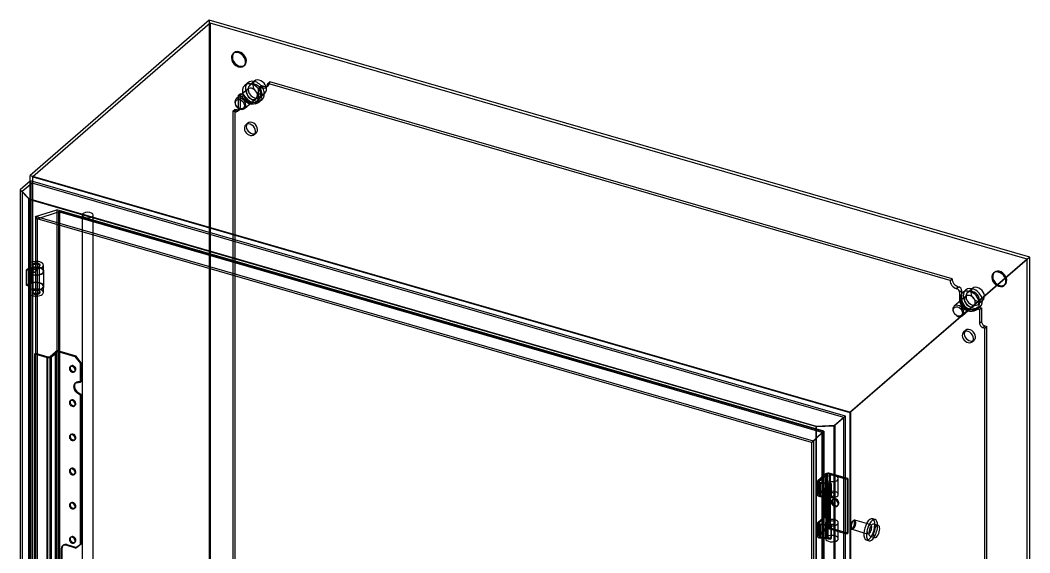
# Model space of a CAD drawing. Extents: x -120 to 520, y -773 to 0.
# Drawn here: x -120 to 520, y -337 to 0 of the extents above; entities that cross this region are included whole.
import ezdxf

# ---------------------------------------------------------------- set-up
doc = ezdxf.new("R2010")
doc.units = 0
doc.layers.add('HIDDEN', color=7, linetype='CONTINUOUS')
doc.layers.add('THICK', color=7, linetype='CONTINUOUS')

msp = doc.modelspace()

# ---------------------------------------------------------------- linework, layer by layer
at = {"layer": 'HIDDEN'}
for p, q in [((0, 0), (0, -519.62)), ((0.44, -1.86), (-111.86, -99.11)), ((0.44, -1.86), (0.44, -134.65)), ((517.98, -151.26), (0.44, -1.86)), ((15.68, -20.66), (15.08, -21.18)), ((21.82, -28.97), (22.42, -28.45)), ((24.36, -43.59), (17.1, -49.88)), ((24.29, -39.68), (22.39, -41.32)), ((28.6, -38.59), (25.6, -41.19)), ((30.92, -44), (32.17, -42.92)), ((30.92, -44), (30.92, -49.2)), ((32.59, -41.91), (31.34, -42.99)), ((32.17, -42.92), (32.17, -44.99)), ((32.65, -42.77), (33.9, -41.69)), ((33.09, -42.89), (32.65, -42.77)), ((33.09, -42.89), (34.34, -41.81)), ((34.34, -41.81), (33.9, -41.69)), ((36.03, -42.4), (37.28, -41.32)), ((36.98, -40.12), (38.23, -39.04)), ((469.13, -164.87), (36.98, -40.12)), ((470.38, -163.79), (38.23, -39.04)), ((18.36, -47.74), (19.61, -46.65)), ((18.36, -47.74), (18.36, -56.4)), ((20.54, -48.37), (18.36, -47.74)), ((21.31, -47.14), (19.61, -46.65)), ((19.61, -46.65), (19.61, -55.31)), ((20.54, -48.37), (21.79, -47.28)), ((22.05, -50.31), (20.54, -48.37)), ((21.79, -47.28), (21.31, -47.14)), ((23.3, -49.23), (21.79, -47.28)), ((22.05, -50.31), (23.3, -49.23)), ((22.33, -55.93), (29.59, -49.64)), ((29.65, -52.23), (30.9, -51.15)), ((30.92, -49.2), (32.17, -48.11)), ((31.56, -51.91), (33.46, -50.26)), ((32.15, -48.75), (35.15, -46.15)), ((32.17, -44.99), (32.17, -48.11)), ((14.9, -57.56), (16.15, -56.48)), ((17.45, -56.85), (16.15, -56.48)), ((16.15, -56.48), (16.15, -485.16)), ((16.2, -57.94), (17.45, -56.85)), ((17.84, -57.66), (19.09, -56.58)), ((18.36, -56.4), (19.61, -55.31)), ((14.9, -57.56), (14.9, -138.82)), ((16.2, -57.94), (14.9, -57.56)), ((24.29, -65.17), (23.04, -66.25)), ((28.41, -72.45), (29.66, -71.36)), ((-113.5, -153.76), (-113.5, -102.03)), ((-113.27, -101.82), (-113.27, -617.98)), ((-111.86, -99.11), (405.68, -248.51)), ((-111.86, -616.65), (-111.86, -99.11)), ((-112.23, -103.16), (-118.42, -108.52)), ((-118.42, -108.52), (-113.68, -113.6)), ((-118.42, -108.52), (-118.42, -622.6)), ((401.84, -251.56), (-112.23, -103.16)), ((-112.23, -103.16), (-112.23, -153.15)), ((-113.68, -113.6), (384.5, -257.41)), ((-113.68, -113.6), (-113.68, -627.67)), ((-109.98, -124.38), (-96.61, -120.06)), ((-109.07, -125.79), (-95.55, -121.42)), ((-80.52, -124.7), (-96.61, -120.06)), ((-96.61, -120.06), (-96.61, -605.9)), ((-94.95, -120.9), (-95.55, -121.42)), ((388.17, -261.06), (-95.55, -121.42)), ((-95.55, -121.42), (-95.55, -129.69)), ((388.77, -260.54), (-94.95, -120.9)), ((-94.95, -120.9), (-94.95, -129.87)), ((382.59, -266.57), (-109.98, -124.38)), ((-109.07, -125.79), (-109.98, -124.38)), ((-109.98, -124.38), (-109.98, -210.91)), ((381.46, -267.4), (-109.07, -125.79)), ((-109.07, -125.79), (-109.07, -211.17)), ((-80.52, -123.37), (-80.52, -134.04)), ((-73.52, -126.72), (-80.52, -124.7)), ((-73.52, -136.06), (-73.52, -123.37)), ((389.23, -260.31), (-73.52, -126.72)), ((-95.55, -129.69), (-95.55, -209.43)), ((-94.95, -129.87), (-94.95, -209.49)), ((-80.52, -134.04), (-80.52, -370.96)), ((-73.52, -375.33), (-73.52, -136.06)), ((0.44, -134.65), (0.44, -519.4)), ((14.9, -138.82), (14.9, -486.24)), ((-112.23, -153.15), (-112.23, -156.84)), ((517.98, -151.26), (405.68, -248.51)), ((517.98, -668.8), (517.98, -151.26)), ((-115.73, -158.07), (-114.36, -156.88)), ((-115.73, -167.94), (-115.73, -158.07)), ((-115.73, -158.07), (-114.36, -158.47)), ((-114.71, -159), (-114.71, -168.53)), ((-114.36, -158.81), (-114.67, -158.72)), ((-114.67, -158.72), (-114.67, -168.25)), ((-114.36, -155.1), (-114.36, -159)), ((-114.36, -156.88), (-113.73, -156.34)), ((-114.36, -158.47), (-114.34, -158.47)), ((-114.34, -158.82), (-114.36, -158.81)), ((-114.34, -158.47), (-114.34, -158.82)), ((-113.73, -156.34), (-113.73, -166.21)), ((-112.34, -156.74), (-113.73, -156.34)), ((-113.5, -156.4), (-113.5, -153.76)), ((-113.5, -170.16), (-113.5, -156.4)), ((-112.67, -156.99), (-112.34, -157.09)), ((-112.67, -166.52), (-112.67, -156.99)), ((-112.34, -157.09), (-112.34, -156.74)), ((-112.23, -156.84), (-112.23, -170.69)), ((-111.83, -155.85), (-111.42, -156.14)), ((-111.81, -155.54), (-111.81, -158.65)), ((-111.81, -159), (-111.81, -171.99)), ((-111.26, -159.71), (-111.26, -159.36)), ((-111.26, -159.36), (-110.71, -159.52)), ((-110.71, -159.87), (-111.26, -159.71)), ((-109.98, -158.89), (-110.71, -159.52)), ((-109.98, -159.24), (-110.71, -159.87)), ((-110.71, -159.52), (-110.71, -159.87)), ((-108.71, -157.79), (-109.98, -158.89)), ((-108.71, -158.13), (-109.98, -159.24)), ((-109.26, -157.63), (-109.26, -157.97)), ((-108.71, -157.79), (-109.26, -157.63)), ((-109.26, -157.97), (-108.71, -158.13)), ((-108.71, -158.13), (-108.71, -157.79)), ((-107.99, -156.14), (-107.58, -155.85)), ((-107.61, -171.99), (-107.61, -155.54)), ((-105.06, -159), (-105.06, -155.1)), ((-104.71, -168.53), (-104.71, -159)), ((497.19, -159.66), (496.59, -160.18)), ((-115.73, -167.94), (-113.73, -166.21)), ((-113.73, -166.21), (-112.67, -166.52)), ((469.13, -164.87), (470.38, -163.79)), ((-114.71, -168.24), (-115.73, -167.94)), ((-114.67, -168.25), (-114.71, -168.24)), ((-114.36, -168.53), (-114.36, -169.45)), ((-114.36, -169.45), (-114.36, -172.42)), ((-113.5, -173.77), (-113.5, -170.16)), ((-112.23, -170.69), (-112.23, -174.38)), ((-111.42, -171.38), (-111.83, -171.67)), ((-107.58, -171.67), (-107.99, -171.38)), ((-105.06, -169.45), (-105.06, -168.53)), ((-105.06, -172.42), (-105.06, -169.45)), ((473.03, -169.89), (474.28, -168.81)), ((473.03, -169.89), (473.46, -170.02)), ((473.46, -170.02), (474.71, -168.94)), ((474.28, -168.81), (474.71, -168.94)), ((475.19, -172.25), (476.44, -171.17)), ((475.19, -172.25), (475.19, -177.45)), ((476.44, -171.17), (476.44, -173.24)), ((478.96, -170.93), (477.06, -172.57)), ((483.27, -169.84), (480.27, -172.44)), ((503.33, -167.97), (503.93, -167.45)), ((-113.5, -553.86), (-113.5, -173.77)), ((-112.23, -174.38), (-112.23, -553.25)), ((479.02, -174.84), (471.76, -181.13)), ((475.19, -177.45), (476.44, -176.36)), ((476.44, -173.24), (476.44, -176.36)), ((486.81, -180), (489.81, -177.4)), ((477, -187.18), (484.26, -180.89)), ((484.06, -183.68), (485.31, -182.6)), ((484.06, -183.68), (485.57, -182.61)), ((485.31, -182.6), (486.82, -181.53)), ((485.57, -182.61), (486.82, -181.53)), ((485.57, -182.61), (487.75, -183.24)), ((486.22, -183.16), (488.12, -181.51)), ((486.82, -181.53), (487.3, -181.66)), ((487.3, -181.66), (489, -182.15)), ((487.75, -183.24), (489, -182.15)), ((487.75, -183.24), (487.75, -191.9)), ((489, -182.15), (489, -190.81)), ((487.75, -191.9), (489, -190.81)), ((478.96, -196.42), (477.71, -197.5)), ((489.92, -194.69), (491.17, -193.6)), ((489.92, -194.69), (491.21, -195.06)), ((491.17, -193.6), (492.46, -193.98)), ((491.21, -195.06), (492.46, -193.98)), ((491.21, -623.74), (491.21, -195.06)), ((492.46, -622.66), (492.46, -193.98)), ((483.07, -203.7), (484.32, -202.61)), ((-110.04, -210.89), (-110.54, -211.33)), ((-110.04, -210.89), (-102.25, -213.14)), ((-110.04, -531.32), (-110.04, -210.89)), ((-109.98, -210.91), (-109.98, -616.95)), ((-100.88, -212.96), (-97.38, -209.93)), ((-100.02, -213.21), (-96.52, -210.18)), ((-97.38, -530.36), (-97.38, -209.93)), ((-96.52, -530.61), (-96.52, -210.18)), ((-95.55, -209.43), (-95.55, -530.36)), ((-95.15, -210), (-85.11, -212.9)), ((-95.15, -530.43), (-95.15, -210)), ((-94.95, -209.49), (-94.95, -530.48)), ((-94.65, -209.56), (-84.61, -212.46)), ((-94.65, -529.99), (-94.65, -209.56)), ((-110.54, -211.33), (-102.75, -213.58)), ((-110.54, -531.76), (-110.54, -211.33)), ((-109.07, -211.17), (-109.07, -616.33)), ((-102.75, -534.01), (-102.75, -213.58)), ((-102.25, -533.57), (-102.25, -213.14)), ((-100.88, -533.39), (-100.88, -212.96)), ((-100.02, -533.64), (-100.02, -213.21)), ((-85.11, -212.9), (-84.61, -212.46)), ((-85.11, -212.9), (-81.64, -217.36)), ((-81.14, -216.93), (-84.61, -212.46)), ((-81.64, -217.36), (-81.14, -216.93)), ((-81.64, -229.27), (-81.64, -217.36)), ((-81.14, -228.84), (-81.14, -216.93)), ((-87.71, -219.04), (-88.21, -219.47)), ((-85.46, -222.64), (-84.96, -222.21)), ((-84.63, -229.68), (-85.13, -230.11)), ((-83.83, -229.55), (-83.33, -229.12)), ((-83.83, -229.55), (-81.64, -229.27)), ((-81.14, -228.84), (-83.33, -229.12)), ((-81.64, -229.27), (-81.14, -228.84)), ((-83.83, -235.95), (-83.33, -235.52)), ((-81.64, -237.49), (-83.83, -235.95)), ((-83.33, -235.52), (-81.14, -237.06)), ((-87.71, -240.69), (-88.21, -241.12)), ((-81.64, -237.49), (-81.14, -237.06)), ((-81.64, -332.11), (-81.64, -237.49)), ((-81.14, -331.68), (-81.14, -237.06)), ((-85.46, -244.29), (-84.96, -243.86)), ((405.68, -248.51), (405.68, -766.05)), ((401.84, -251.56), (395.66, -256.92)), ((401.84, -765.64), (401.84, -251.56)), ((381.46, -267.4), (388.17, -261.06)), ((382.59, -266.57), (389.23, -260.31)), ((384.5, -257.41), (395.66, -256.92)), ((384.5, -771.48), (384.5, -257.41)), ((388.77, -260.54), (388.17, -261.06)), ((388.17, -744.78), (388.17, -261.06)), ((388.77, -744.26), (388.77, -260.54)), ((389.23, -260.31), (389.23, -288.35)), ((395.66, -771), (395.66, -256.92)), ((-87.71, -262.34), (-88.21, -262.77)), ((-85.46, -265.95), (-84.96, -265.51)), ((381.46, -267.4), (382.59, -266.57)), ((381.46, -267.4), (381.46, -757.93)), ((382.59, -266.57), (382.59, -759.15)), ((-87.71, -283.99), (-88.21, -284.42)), ((-85.46, -287.6), (-84.96, -287.16)), ((390.39, -287.35), (385.3, -291.76)), ((386.16, -292.01), (391.26, -287.6)), ((390.39, -287.35), (390.39, -321.99)), ((391.26, -287.6), (391.26, -288.92)), ((392.62, -287.41), (396.32, -288.48)), ((392.62, -287.41), (392.62, -288.4)), ((393.12, -286.98), (393.12, -288.3)), ((402.88, -289.8), (393.12, -286.98)), ((385.03, -292.26), (385.03, -300.66)), ((385.3, -291.76), (385.3, -300.16)), ((386.03, -292.26), (386.03, -300.66)), ((386.16, -292.01), (386.16, -292.51)), ((386.16, -292.51), (386.16, -300.41)), ((386.65, -293.24), (393.56, -293.91)), ((386.65, -293.24), (386.65, -301.64)), ((391.15, -293.17), (386.84, -292.75)), ((386.84, -292.75), (386.84, -301.15)), ((389.23, -288.35), (389.23, -292.98)), ((389.23, -292.98), (389.23, -297.75)), ((390.32, -290.21), (390.32, -293.09)), ((390.32, -293.09), (390.32, -300.34)), ((390.86, -292.94), (391.72, -292.69)), ((390.86, -292.94), (390.86, -293.14)), ((390.86, -293.14), (390.86, -301.34)), ((393.75, -293.42), (391.15, -293.17)), ((391.26, -288.92), (391.26, -301.23)), ((391.72, -292.69), (391.72, -301.09)), ((392.62, -288.4), (392.62, -301.58)), ((393.12, -288.3), (393.12, -301.72)), ((393.56, -293.91), (393.56, -302.31)), ((393.75, -293.42), (393.75, -301.82)), ((396.32, -288.48), (402.88, -290.37)), ((398.32, -300.34), (398.32, -290.21)), ((389.8, -296.26), (385.3, -300.16)), ((386.16, -300.41), (390.32, -296.81)), ((389.23, -297.75), (389.23, -301.89)), ((389.8, -297.26), (389.8, -296.26)), ((389.8, -296.26), (390.66, -296.51)), ((389.8, -301.94), (389.8, -297.26)), ((390.32, -296.81), (390.66, -296.51)), ((390.66, -296.51), (390.66, -301.15)), ((392.22, -300.34), (392.22, -301.41)), ((396.42, -302.05), (396.42, -300.34)), ((-87.71, -305.64), (-88.21, -306.07)), ((386.65, -301.64), (393.56, -302.31)), ((393.75, -301.82), (386.84, -301.15)), ((389.23, -301.89), (389.23, -314.59)), ((389.8, -314.1), (389.8, -301.94)), ((390.66, -301.15), (390.66, -302.03)), ((390.66, -302.03), (390.66, -314.35)), ((390.86, -301.34), (391.72, -301.09)), ((391.26, -301.23), (391.26, -302.09)), ((391.26, -302.09), (391.26, -316.9)), ((392.22, -301.41), (392.22, -302.18)), ((392.22, -302.18), (392.22, -318.18)), ((392.62, -301.58), (392.62, -302.22)), ((392.62, -302.22), (392.62, -316.37)), ((393.12, -301.72), (393.12, -302.27)), ((393.12, -302.27), (393.12, -316.28)), ((394.95, -303.41), (394.45, -303.84)), ((396.42, -318.18), (396.42, -302.05)), ((-85.46, -309.25), (-84.96, -308.81)), ((397.73, -307.62), (398.23, -307.19)), ((385.03, -318.5), (385.03, -326.9)), ((385.3, -318), (389.8, -314.1)), ((385.3, -318), (385.3, -326.4)), ((386.03, -318.5), (386.03, -326.9)), ((390.66, -314.35), (386.16, -318.25)), ((386.16, -318.25), (386.16, -318.75)), ((386.16, -318.75), (386.16, -326.65)), ((393.56, -320.15), (386.65, -319.48)), ((386.65, -319.48), (386.65, -327.88)), ((386.84, -318.99), (393.75, -319.66)), ((386.84, -318.99), (386.84, -327.39)), ((389.23, -314.59), (389.23, -319.22)), ((389.23, -319.22), (389.23, -324)), ((390.66, -314.35), (389.8, -314.1)), ((390.32, -318.18), (390.32, -319.33)), ((390.32, -319.33), (390.32, -328.24)), ((391.72, -318.93), (390.86, -319.18)), ((390.86, -319.18), (390.86, -319.38)), ((390.86, -319.38), (390.86, -327.58)), ((391.26, -316.9), (391.26, -319.42)), ((391.26, -319.42), (391.26, -322.24)), ((391.72, -318.93), (391.72, -319.46)), ((391.72, -319.46), (391.72, -327.33)), ((392.62, -316.37), (392.62, -319.55)), ((392.62, -319.55), (392.62, -322.05)), ((393.12, -316.28), (393.12, -319.6)), ((393.12, -319.6), (393.12, -321.62)), ((393.75, -319.66), (393.75, -328.06)), ((398.32, -328.32), (398.32, -318.18)), ((408.02, -316.83), (407.53, -317.18)), ((416.19, -318.8), (408.72, -316.65)), ((418.82, -319.56), (416.19, -318.8)), ((421.66, -316.22), (419.93, -315.72)), ((423.69, -319.93), (420.83, -319.1)), ((390.39, -321.99), (385.3, -326.4)), ((386.16, -326.65), (390.32, -323.05)), ((389.23, -324), (389.23, -328.13)), ((390.32, -323.05), (391.26, -322.24)), ((392.62, -322.05), (393.75, -322.38)), ((404.38, -324.87), (393.12, -321.62)), ((393.56, -320.15), (393.56, -328.55)), ((393.75, -322.38), (398.32, -323.7)), ((398.32, -323.7), (402.88, -325.01)), ((406.33, -321.33), (406.56, -321.89)), ((407.06, -322.41), (414.52, -324.57)), ((414.52, -324.57), (417.15, -325.33)), ((-92.53, -332.47), (-93.03, -332.9)), ((-90.73, -332.51), (-90.23, -332.08)), ((-90.23, -332.08), (-84.17, -333.83)), ((-87.71, -327.29), (-88.21, -327.72)), ((-85.46, -330.9), (-84.96, -330.46)), ((-81.64, -332.11), (-84.67, -334.26)), ((-84.17, -333.83), (-81.14, -331.68)), ((-81.64, -332.11), (-81.14, -331.68)), ((386.65, -327.88), (393.56, -328.55)), ((391.15, -327.81), (386.84, -327.39)), ((389.23, -328.13), (389.23, -688.46)), ((390.32, -328.24), (390.32, -328.32)), ((390.86, -327.58), (391.72, -327.33)), ((393.75, -328.06), (391.15, -327.81)), ((416.04, -329.17), (417.78, -329.67)), ((418.61, -326.79), (421.47, -327.61)), ((-93.77, -334.67), (-93.27, -334.24)), ((-93.77, -334.67), (-93.77, -406.55)), ((-93.27, -406.12), (-93.27, -334.24)), ((-84.67, -334.26), (-90.73, -332.51)), ((-84.67, -334.26), (-84.17, -333.83))]:
    msp.add_line(p, q, dxfattribs=at)
for centre, major_axis, ratio, start_param, end_param in [((18.45, -25.07), (3.37, -3.89), 0.75, 3.141593, 3.855317), ((18.45, -25.07), (3.37, -3.89), 0.75, -2.427868, 0), ((19.05, -24.55), (3.37, -3.89), 0.75, -3.038663, -2.427868), ((19.05, -24.55), (3.37, -3.89), 0.75, -2.427868, -0.102929), ((18.45, -25.07), (3.37, -3.89), 0.75, 0, 3.141593), ((19.05, -24.55), (3.37, -3.89), 0.75, -3.141593, -3.038663), ((19.05, -24.55), (3.37, -3.89), 0.75, 0, 3.141593), ((19.05, -24.55), (3.37, -3.89), 0.75, -0.102929, 0), ((28.88, -44.97), (4.58, -5.29), 0.75, 0, 3.141593), ((31.88, -42.37), (3.27, -3.78), 0.75, 0, 3.141593), ((26.98, -46.61), (4.58, -5.29), 0.75, 3.141593, 4.220524), ((26.98, -46.61), (4.58, -5.29), 0.75, 1.254824, 3.141593), ((28.88, -44.97), (4.58, -5.29), 0.75, 3.141593, 3.855317), ((28.88, -44.97), (4.58, -5.29), 0.75, -2.427868, 0), ((26.98, -46.61), (2.62, -3.02), 0.75, 3.141593, 3.855317), ((26.98, -46.61), (2.62, -3.02), 0.75, 0, 3.141593), ((28.88, -44.97), (3.27, -3.78), 0.75, -3.141593, -2.427868), ((28.88, -44.97), (3.27, -3.78), 0.75, -2.427868, 0), ((28.88, -44.97), (3.27, -3.78), 0.75, 0, 3.141593), ((31.88, -42.37), (3.27, -3.78), 0.75, 3.141593, 3.855317), ((31.88, -42.37), (3.27, -3.78), 0.75, -2.427868, 0), ((32.65, -44.5), (-1.31, 1.51), 0.75, 0, 0.713724), ((32.65, -44.5), (-1.31, 1.51), 0.75, -0.857072, 0), ((33.9, -43.42), (-1.31, 1.51), 0.75, 0, 0.713724), ((33.9, -43.42), (-1.31, 1.51), 0.75, -0.857072, 0), ((33.09, -39), (-2.95, 3.4), 0.75, 2.284521, 3.141593), ((34.34, -37.91), (-2.95, 3.4), 0.75, 2.284521, 3.141593), ((33.09, -39), (-2.95, 3.4), 0.75, -3.141593, -2.427868), ((34.34, -37.91), (-2.95, 3.4), 0.75, -3.141593, -2.427868), ((19.71, -52.9), (2.62, -3.02), 0.75, -3.141593, -2.427868), ((19.71, -52.9), (2.62, -3.02), 0.75, 0, 3.141593), ((26.98, -46.61), (4.58, -5.29), 0.75, -2.062661, 0), ((25.73, -47.7), (-3.93, 4.54), 0.75, 1.499123, 3.141593), ((26.98, -46.61), (-3.93, 4.54), 0.75, 1.499123, 3.141593), ((26.98, -46.61), (2.62, -3.02), 0.75, -2.427868, 0), ((25.73, -47.7), (-3.93, 4.54), 0.75, 3.141593, 3.855317), ((26.98, -46.61), (-3.93, 4.54), 0.75, -3.141593, -2.427868), ((26.98, -46.61), (4.58, -5.29), 0.75, 0, 1.254824), ((19.71, -52.9), (2.62, -3.02), 0.75, -2.427868, 0), ((17.45, -54.69), (-1.64, 1.89), 0.75, 2.284521, 3.141593), ((16.2, -55.77), (-1.64, 1.89), 0.75, -3.141593, -2.427868), ((17.45, -54.69), (-1.64, 1.89), 0.75, 3.141593, 3.855317), ((16.2, -55.77), (-1.64, 1.89), 0.75, 2.284521, 3.141593), ((25.73, -69.35), (-2.68, 3.1), 0.75, 0, 3.141593), ((25.73, -69.35), (-2.68, 3.1), 0.75, -2.427868, 0), ((26.98, -68.26), (-2.68, 3.1), 0.75, 0, 3.141593), ((26.98, -68.26), (-2.68, 3.1), 0.75, -2.427868, 0), ((26.98, -68.26), (-2.68, 3.1), 0.75, -3.141593, -2.427868), ((25.73, -69.35), (-2.68, 3.1), 0.75, -3.141593, -2.427868), ((-77.02, -123.37), (-3.5, 0), 0.5, 3.141593, 6.283185), ((-77.02, -123.37), (-3.5, 0), 0.5, 0, 2.617994), ((-77.02, -123.37), (-3.5, 0), 0.5, 2.617994, 3.141593), ((-109.71, -155.1), (-4.65, 0), 0.5, -1.511945, 0), ((-109.71, -155.1), (-4.65, 0), 0.5, -3.141593, -1.511945), ((-109.71, -159), (-5, 0), 0.5, -0.112082, 0), ((-109.71, -159), (-5, 0), 0.5, 0, 1.516069), ((-109.71, -155.1), (-4.65, 0), 0.5, 0, 1.047198), ((-109.71, -159), (-4.65, 0), 0.5, -0.078987, 0), ((-109.71, -159), (-4.65, 0), 0.5, 0, 1.511945), ((-109.71, -158.65), (4.65, 0), 0.5, 2.173382, 3.062606), ((-109.71, -159), (-5, 0), 0.5, -1.516069, -0.935116), ((-109.71, -155.1), (-2.6, 0), 0.5, -1.465409, 0.61548), ((-109.71, -159), (-4.65, 0), 0.5, -3.141593, -0.968211), ((-109.71, -155.1), (-4.65, 0), 0.5, 1.047198, 1.511945), ((-109.71, -155.1), (-2.6, 0), 0.5, 0.61548, 1.047198), ((-109.71, -155.54), (-2.1, 0), 0.5, -1.440188, 0), ((-109.71, -155.54), (-2.1, 0), 0.5, 0, 0.455472), ((-109.71, -158.65), (-2.1, 0), 0.5, -1.440188, 0), ((-109.71, -159), (-2.1, 0), 0.5, -1.78455, 0), ((-109.71, -158.65), (-2.1, 0), 0.5, 0, 0.737353), ((-109.71, -159), (-2.1, 0), 0.5, 0, 0.737353), ((-109.71, -155.54), (-2.1, 0), 0.5, 0.455472, 0.61548), ((-109.71, -155.54), (-2.1, 0), 0.5, 0.61548, 1.047198), ((-109.71, -155.1), (-2.6, 0), 0.5, 1.047198, 1.465409), ((-109.71, -155.54), (-2.1, 0), 0.5, 1.047198, 2.526113), ((-109.71, -155.1), (-2.6, 0), 0.5, 2.526113, 4.817776), ((-109.71, -155.54), (-2.1, 0), 0.5, -3.141593, -1.440188), ((-109.71, -155.1), (-4.65, 0), 0.5, 1.511945, 3.141593), ((-109.71, -155.1), (-2.6, 0), 0.5, 1.465409, 2.526113), ((-109.71, -159), (-5, 0), 0.5, -2.765209, -1.516069), ((-109.71, -158.65), (-2.1, 0), 0.5, -1.78455, -1.440188), ((-109.71, -159), (-4.65, 0), 0.5, 1.511945, 3.141593), ((-109.71, -159), (-5, 0), 0.5, 1.516069, 3.141593), ((-109.71, -155.54), (-2.1, 0), 0.5, 2.526113, 2.686121), ((-109.71, -155.54), (-2.1, 0), 0.5, 2.686121, 3.141593), ((-109.71, -159), (-5, 0), 0.5, -3.141593, -2.765209), ((499.96, -164.07), (3.37, -3.89), 0.75, 0, 3.141593), ((500.56, -163.55), (3.37, -3.89), 0.75, -3.141593, -3.038663), ((500.56, -163.55), (3.37, -3.89), 0.75, 0, 3.141593), ((-109.71, -168.53), (-4.65, 0), 0.5, -3.141593, 0), ((-109.71, -168.53), (-5, 0), 0.5, -3.141593, -0.935116), ((473.03, -166), (-2.95, 3.4), 0.75, 0.713724, 2.284521), ((474.28, -164.91), (-2.95, 3.4), 0.75, 0.713724, 2.284521), ((499.96, -164.07), (3.37, -3.89), 0.75, 3.141593, 3.855317), ((499.96, -164.07), (3.37, -3.89), 0.75, -2.427868, 0), ((500.56, -163.55), (3.37, -3.89), 0.75, -3.038663, -2.427868), ((500.56, -163.55), (3.37, -3.89), 0.75, -2.427868, -0.102929), ((-109.71, -168.53), (-5, 0), 0.5, -0.112082, 0), ((-109.71, -168.53), (-5, 0), 0.5, 0, 1.516069), ((-109.71, -168.53), (-4.65, 0), 0.5, 0, 1.047198), ((-109.71, -172.42), (-4.65, 0), 0.5, 3.141593, 6.283185), ((-109.71, -172.42), (-4.65, 0), 0.5, 0, 1.047198), ((-109.71, -172.42), (-2.6, 0), 0.5, -0.61548, 1.047198), ((-109.71, -168.53), (-4.65, 0), 0.5, 1.047198, 3.141593), ((-109.71, -172.42), (-2.6, 0), 0.5, -0.759252, -0.61548), ((-109.71, -171.99), (-2.1, 0), 0.5, -0.61548, 0), ((-109.71, -171.99), (-2.1, 0), 0.5, 0, 1.047198), ((-109.71, -172.42), (-2.6, 0), 0.5, -1.465409, -0.759252), ((-109.71, -171.99), (-2.1, 0), 0.5, -1.228464, -0.61548), ((-109.71, -172.42), (-2.6, 0), 0.5, 1.047198, 3.757072), ((-109.71, -171.99), (-2.1, 0), 0.5, 1.047198, 3.141593), ((-109.71, -171.99), (-2.1, 0), 0.5, -1.440188, -1.228464), ((-109.71, -168.53), (-5, 0), 0.5, 1.516069, 3.141593), ((-109.71, -171.99), (-2.1, 0), 0.5, -1.913128, -1.440188), ((-109.71, -172.42), (-2.6, 0), 0.5, -2.382341, -1.465409), ((-109.71, -172.42), (-4.65, 0), 0.5, 1.511945, 3.141593), ((-109.71, -171.99), (-2.1, 0), 0.5, -2.526113, -1.913128), ((-109.71, -171.99), (-2.1, 0), 0.5, -3.141593, -2.526113), ((-109.71, -172.42), (-2.6, 0), 0.5, -2.526113, -2.382341), ((473.46, -171.75), (-1.31, 1.51), 0.75, -2.427868, -0.857072), ((474.71, -170.67), (-1.31, 1.51), 0.75, -2.427868, -0.857072), ((481.64, -177.86), (4.58, -5.29), 0.75, 3.141593, 3.314218), ((481.64, -177.86), (4.58, -5.29), 0.75, 0.348517, 3.141593), ((483.54, -176.22), (4.58, -5.29), 0.75, 3.141593, 3.855317), ((483.54, -176.22), (4.58, -5.29), 0.75, 0, 3.141593), ((483.54, -176.22), (3.27, -3.78), 0.75, -3.141593, -2.427868), ((483.54, -176.22), (3.27, -3.78), 0.75, 0, 3.141593), ((486.54, -173.62), (3.27, -3.78), 0.75, 3.141593, 3.855317), ((486.54, -173.62), (3.27, -3.78), 0.75, -2.427868, 0), ((486.54, -173.62), (3.27, -3.78), 0.75, 0, 3.141593), ((500.56, -163.55), (3.37, -3.89), 0.75, -0.102929, 0), ((-109.71, -172.42), (-4.65, 0), 0.5, 1.047198, 1.511945), ((481.64, -177.86), (4.58, -5.29), 0.75, -2.968968, 0), ((480.39, -178.95), (-3.93, 4.54), 0.75, 0.713724, 3.069919), ((481.64, -177.86), (-3.93, 4.54), 0.75, 0.713724, 3.069919), ((483.54, -176.22), (4.58, -5.29), 0.75, -2.427868, 0), ((481.64, -177.86), (2.62, -3.02), 0.75, 3.141593, 3.855317), ((481.64, -177.86), (2.62, -3.02), 0.75, -2.427868, 0), ((481.64, -177.86), (2.62, -3.02), 0.75, 0, 3.141593), ((483.54, -176.22), (3.27, -3.78), 0.75, -2.427868, 0), ((474.38, -184.15), (2.62, -3.02), 0.75, 3.141593, 3.855317), ((474.38, -184.15), (2.62, -3.02), 0.75, -2.427868, 0), ((474.38, -184.15), (2.62, -3.02), 0.75, 0, 3.141593), ((481.64, -177.86), (4.58, -5.29), 0.75, 0, 0.348517), ((491.17, -191.44), (-1.64, 1.89), 0.75, 0.713724, 2.284521), ((480.39, -200.6), (-2.68, 3.1), 0.75, 0, 3.141593), ((480.39, -200.6), (-2.68, 3.1), 0.75, -2.427868, 0), ((481.64, -199.51), (-2.68, 3.1), 0.75, 0, 3.141593), ((481.64, -199.51), (-2.68, 3.1), 0.75, -2.427868, 0), ((489.92, -192.52), (-1.64, 1.89), 0.75, 0.713724, 2.284521), ((480.39, -200.6), (-2.68, 3.1), 0.75, -3.141593, -2.427868), ((481.64, -199.51), (-2.68, 3.1), 0.75, -3.141593, -2.427868), ((-95.65, -210.43), (-2, 0), 0.5, -2.094395, -0.523599), ((-95.65, -210.43), (-1, 0), 0.5, -2.094395, -0.523599), ((-101.75, -212.71), (-2, 0), 0.5, 1.047198, 2.617994), ((-101.75, -212.71), (-1, 0), 0.5, 1.047198, 2.617994), ((-86.84, -221.06), (-1.37, 1.59), 0.75, 0, 2.284521), ((-86.34, -220.62), (-1.37, 1.59), 0.75, 0.211555, 2.284521), ((-86.84, -221.06), (-1.37, 1.59), 0.75, -3.141593, 0), ((-86.34, -220.62), (-1.37, 1.59), 0.75, 0, 0.211555), ((-86.34, -220.62), (-1.37, 1.59), 0.75, -3.141593, 0), ((-86.84, -221.06), (-1.37, 1.59), 0.75, 2.284521, 3.141593), ((-86.34, -220.62), (-1.37, 1.59), 0.75, 2.284521, 2.930038), ((-86.34, -220.62), (-1.37, 1.59), 0.75, 2.930038, 3.141593), ((-82.51, -233.13), (2.62, -3.02), 0.75, 3.141593, 5.033414), ((-82.01, -232.7), (-2.62, 3.02), 0.75, 0.110464, 1.891822), ((-82.51, -233.13), (2.62, -3.02), 0.75, 2.67722, 3.141593), ((-82.01, -232.7), (-2.62, 3.02), 0.75, 0, 0.110464), ((-82.01, -232.7), (-2.62, 3.02), 0.75, -0.464373, 0), ((-86.84, -242.71), (-1.37, 1.59), 0.75, 0, 2.284521), ((-86.34, -242.27), (-1.37, 1.59), 0.75, 0.211555, 2.284521), ((-86.84, -242.71), (-1.37, 1.59), 0.75, 3.141593, 6.283185), ((-86.34, -242.27), (-1.37, 1.59), 0.75, 0, 0.211555), ((-86.34, -242.27), (-1.37, 1.59), 0.75, 3.141593, 6.283185), ((-86.84, -242.71), (-1.37, 1.59), 0.75, 2.284521, 3.141593), ((-86.34, -242.27), (-1.37, 1.59), 0.75, 2.284521, 2.930038), ((-86.34, -242.27), (-1.37, 1.59), 0.75, 2.930038, 3.141593), ((-86.34, -263.92), (-1.37, 1.59), 0.75, 3.141593, 6.283185), ((-86.84, -264.36), (-1.37, 1.59), 0.75, 0, 2.284521), ((-86.34, -263.92), (-1.37, 1.59), 0.75, 0.211555, 2.284521), ((-86.84, -264.36), (-1.37, 1.59), 0.75, -3.141593, 0), ((-86.34, -263.92), (-1.37, 1.59), 0.75, 0, 0.211555), ((-86.84, -264.36), (-1.37, 1.59), 0.75, 2.284521, 3.141593), ((-86.34, -263.92), (-1.37, 1.59), 0.75, 2.284521, 2.930038), ((-86.34, -263.92), (-1.37, 1.59), 0.75, 2.930038, 3.141593), ((-86.84, -286.01), (-1.37, 1.59), 0.75, 0, 2.284521), ((-86.34, -285.58), (-1.37, 1.59), 0.75, 0.211555, 2.284521), ((-86.84, -286.01), (-1.37, 1.59), 0.75, 3.141593, 6.283185), ((-86.34, -285.58), (-1.37, 1.59), 0.75, 0, 0.211555), ((-86.34, -285.58), (-1.37, 1.59), 0.75, 3.141593, 6.283185), ((-86.84, -286.01), (-1.37, 1.59), 0.75, 2.284521, 3.141593), ((-86.34, -285.58), (-1.37, 1.59), 0.75, 2.284521, 2.930038), ((-86.34, -285.58), (-1.37, 1.59), 0.75, 2.930038, 3.141593), ((392.12, -287.85), (2, 0), 0.5, 1.047198, 2.617994), ((392.12, -287.85), (1, 0), 0.5, 1.047198, 2.617994), ((387.03, -292.26), (2, 0), 0.5, 2.617994, 3.141593), ((387.03, -292.26), (2, 0), 0.5, -3.141593, -1.761352), ((387.03, -292.26), (1, 0), 0.5, 2.617994, 3.141593), ((387.03, -292.26), (1, 0), 0.5, -3.141593, -1.761352), ((394.32, -290.21), (-4, 0), 0.5, -0.523599, 0), ((394.32, -290.21), (-4, 0), 0.5, 0, 3.141593), ((394.32, -290.21), (-4, 0), 0.5, -3.141593, -0.523599), ((394.32, -291.94), (4, 0), 0.5, -2.617994, -2.484086), ((394.32, -291.94), (4, 0), 0.5, -2.484086, -1.761352), ((394.32, -291.94), (3, 0), 0.5, -2.617994, -1.761352), ((387.03, -300.66), (2, 0), 0.5, 2.617994, 3.141593), ((387.03, -300.66), (1, 0), 0.5, 2.617994, 3.141593), ((394.32, -300.34), (4, 0), 0.5, 0, 3.141593), ((394.32, -300.34), (4, 0), 0.5, -3.141593, -2.617994), ((394.32, -300.34), (2.1, 0), 0.5, 0, 3.141593), ((394.32, -300.34), (2.1, 0), 0.5, -3.141593, -2.094395), ((394.32, -300.34), (2.1, 0), 0.5, -2.094395, 0), ((394.32, -300.34), (4, 0), 0.5, -1.761352, 0), ((-86.84, -307.66), (-1.37, 1.59), 0.75, 0, 2.284521), ((-86.34, -307.23), (-1.37, 1.59), 0.75, 0.211555, 2.284521), ((-86.84, -307.66), (-1.37, 1.59), 0.75, 3.141593, 6.283185), ((-86.34, -307.23), (-1.37, 1.59), 0.75, 0, 0.211555), ((-86.34, -307.23), (-1.37, 1.59), 0.75, 3.141593, 6.283185), ((387.03, -300.66), (2, 0), 0.5, -3.141593, -1.761352), ((387.03, -300.66), (1, 0), 0.5, -3.141593, -1.761352), ((394.32, -300.34), (3, 0), 0.5, -2.617994, -1.761352), ((396.09, -305.73), (1.64, -1.89), 0.75, -3.141593, -0.857072), ((396.59, -305.3), (-1.64, 1.89), 0.75, 0.177311, 2.20687), ((396.09, -305.73), (1.64, -1.89), 0.75, 2.130545, 3.141593), ((396.59, -305.3), (-1.64, 1.89), 0.75, 0, 0.177311), ((396.59, -305.3), (-1.64, 1.89), 0.75, -0.857072, 0), ((396.09, -305.73), (1.64, -1.89), 0.75, 0, 2.130545), ((396.59, -305.3), (-1.64, 1.89), 0.75, -3.141593, -0.857072), ((-86.84, -307.66), (-1.37, 1.59), 0.75, 2.284521, 3.141593), ((-86.34, -307.23), (-1.37, 1.59), 0.75, 2.284521, 2.930038), ((-86.34, -307.23), (-1.37, 1.59), 0.75, 2.930038, 3.141593), ((396.09, -305.73), (1.64, -1.89), 0.75, -0.857072, -0.703097), ((396.59, -305.3), (-1.64, 1.89), 0.75, 2.20687, 2.964282), ((396.09, -305.73), (1.64, -1.89), 0.75, -0.703097, 0), ((396.59, -305.3), (-1.64, 1.89), 0.75, 2.964282, 3.141593), ((387.03, -318.5), (-2, 0), 0.5, -0.523599, 0), ((387.03, -318.5), (-2, 0), 0.5, 0, 1.380241), ((387.03, -318.5), (-1, 0), 0.5, -0.523599, 0), ((387.03, -318.5), (-1, 0), 0.5, 0, 1.380241), ((394.32, -318.18), (-4, 0), 0.5, -1.018081, 0), ((394.32, -318.18), (-4, 0), 0.5, 0, 0.523599), ((394.32, -318.18), (-3, 0), 0.5, 0.523599, 1.380241), ((394.32, -318.18), (-4, 0), 0.5, -2.123511, -1.018081), ((394.32, -318.18), (-2.1, 0), 0.5, -2.094395, 0), ((394.32, -318.18), (-2.1, 0), 0.5, 0, 3.141593), ((394.32, -318.18), (-4, 0), 0.5, 1.380241, 3.141593), ((394.32, -318.18), (-2.1, 0), 0.5, -3.141593, -2.094395), ((394.32, -318.18), (-4, 0), 0.5, -3.141593, -2.123511), ((407.42, -319.4), (-0.68, -2.36), 0.433013, -2.6405, -0.501093), ((407.89, -319.53), (-0.83, -2.88), 0.433013, -2.6405, -0.501093), ((407.42, -319.4), (-0.68, -2.36), 0.433013, -0.501093, 2.158799), ((407.89, -319.53), (-0.83, -2.88), 0.433013, 0, 2.158799), ((407.42, -319.4), (-0.68, -2.36), 0.433013, 2.158799, 3.642686), ((407.89, -319.53), (-0.83, -2.88), 0.433013, -3.141593, -2.6405), ((407.89, -319.53), (-0.83, -2.88), 0.433013, 2.158799, 3.141593), ((417.99, -322.45), (-1.94, -6.73), 0.433013, -3.141593, 0), ((419.72, -322.95), (-1.94, -6.73), 0.433013, -3.141593, 0), ((417.99, -322.45), (-1.94, -6.73), 0.433013, 0, 2.158799), ((417.99, -322.45), (-0.83, -2.88), 0.433013, -3.141593, 0), ((419.72, -322.95), (-1.11, -3.84), 0.433013, -3.141593, 0), ((417.99, -322.45), (-0.83, -2.88), 0.433013, 2.158799, 3.141593), ((417.99, -322.45), (-1.94, -6.73), 0.433013, 2.158799, 3.141593), ((419.72, -322.95), (-1.11, -3.84), 0.433013, 2.158799, 3.141593), ((419.72, -322.95), (-1.94, -6.73), 0.433013, 2.179042, 3.141593), ((392.12, -322.49), (2, 0), 0.5, 1.047198, 2.617994), ((392.12, -322.49), (1, 0), 0.5, 1.047198, 2.617994), ((407.89, -319.53), (-0.83, -2.88), 0.433013, -0.501093, 0), ((417.99, -322.45), (-0.83, -2.88), 0.433013, 0, 2.158799), ((419.72, -322.95), (-1.11, -3.84), 0.433013, 0, 2.158799), ((422.58, -323.77), (-1.11, -3.84), 0.433013, 3.141593, 6.283185), ((419.72, -322.95), (-1.94, -6.73), 0.433013, 0.962551, 2.158799), ((422.58, -323.77), (-1.11, -3.84), 0.433013, 0, 2.158799), ((419.72, -322.95), (-1.94, -6.73), 0.433013, 2.158799, 2.179042), ((422.58, -323.77), (-1.11, -3.84), 0.433013, 2.158799, 3.141593), ((-90.73, -335.55), (2.29, -2.65), 0.75, 2.284521, 3.141593), ((-90.23, -335.11), (-2.29, 2.65), 0.75, 0, 0.126324), ((-90.23, -335.11), (-2.29, 2.65), 0.75, -0.857072, 0), ((-86.84, -329.31), (-1.37, 1.59), 0.75, 0, 2.284521), ((-86.34, -328.88), (-1.37, 1.59), 0.75, 0.211555, 2.284521), ((-86.84, -329.31), (-1.37, 1.59), 0.75, -3.141593, 0), ((-86.34, -328.88), (-1.37, 1.59), 0.75, 0, 0.211555), ((-86.34, -328.88), (-1.37, 1.59), 0.75, -3.141593, 0), ((-86.84, -329.31), (-1.37, 1.59), 0.75, 2.284521, 3.141593), ((-86.34, -328.88), (-1.37, 1.59), 0.75, 2.284521, 2.930038), ((-86.34, -328.88), (-1.37, 1.59), 0.75, 2.930038, 3.141593), ((387.03, -326.9), (2, 0), 0.5, 2.617994, 3.141593), ((387.03, -326.9), (2, 0), 0.5, -3.141593, -1.761352), ((387.03, -326.9), (1, 0), 0.5, 2.617994, 3.141593), ((387.03, -326.9), (1, 0), 0.5, -3.141593, -1.761352), ((394.32, -328.32), (4, 0), 0.5, 0, 3.141593), ((394.32, -328.32), (4, 0), 0.5, -3.141593, -0.523599), ((394.32, -326.58), (-4, 0), 0.5, 0.523599, 0.657506), ((394.32, -326.58), (-4, 0), 0.5, 0.657506, 1.380241), ((394.32, -326.58), (-3, 0), 0.5, 0.523599, 1.380241), ((394.32, -328.32), (4, 0), 0.5, -0.523599, 0), ((419.72, -322.95), (-1.94, -6.73), 0.433013, 0, 0.962551), ((-90.73, -335.55), (2.29, -2.65), 0.75, -3.141593, -2.427868), ((-90.23, -335.11), (-2.29, 2.65), 0.75, 0.126324, 0.713724)]:
    msp.add_ellipse(centre, major_axis=major_axis, ratio=ratio, start_param=start_param, end_param=end_param, dxfattribs=at)
for centre in [(19.38, -53.2), (474.04, -184.45)]:
    msp.add_ellipse(centre, major_axis=(2.18, -2.51), ratio=0.75, dxfattribs=at)
at = {"layer": 'THICK'}
for p, q in [((0, 0), (-113.5, -98.29)), ((519.62, -150), (0, 0)), ((-113.27, -101.82), (-119.77, -107.45)), ((-113.5, -98.29), (406.12, -248.29)), ((-113.5, -102.03), (-113.5, -98.29)), ((402.88, -250.82), (-113.27, -101.82)), ((-119.77, -107.45), (-114.61, -112.99)), ((-119.77, -107.45), (-119.77, -623.61)), ((-114.61, -112.99), (384.22, -256.99)), ((-114.61, -112.99), (-114.61, -629.14)), ((519.62, -150), (406.12, -248.29)), ((519.62, -669.62), (519.62, -150)), ((406.12, -248.29), (406.12, -767.91)), ((402.88, -250.82), (396.38, -256.45)), ((402.88, -766.98), (402.88, -250.82)), ((384.22, -256.99), (396.38, -256.45)), ((384.22, -773.14), (384.22, -256.99)), ((396.38, -772.61), (396.38, -256.45)), ((404.38, -290.23), (402.88, -289.8)), ((402.88, -290.37), (403.88, -290.66)), ((403.88, -290.66), (404.38, -290.23)), ((403.88, -290.66), (403.88, -325.3)), ((404.38, -290.23), (404.38, -324.87)), ((402.88, -325.01), (403.88, -325.3)), ((403.88, -325.3), (404.38, -324.87))]:
    msp.add_line(p, q, dxfattribs=at)

doc.saveas('drawing.dxf')
